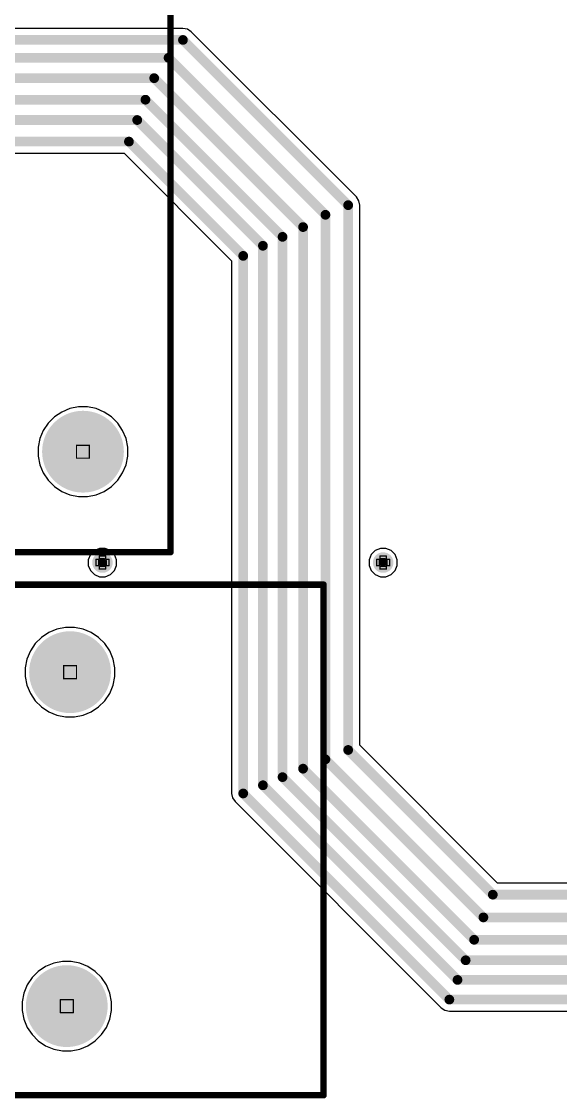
# Model space of a CAD drawing. Header units: inches. Extents: x -7 to 5163, y -3 to 5149.
# Drawn here: x 23.37 to 44.49, y 20.77 to 62.95 of the extents above; entities that cross this region are included whole.
import ezdxf

# ---------------------------------------------------------------- set-up
doc = ezdxf.new("R2010")
doc.units = ezdxf.units.IN
for name, color, linetype in [('Bottom Layer', 5, 'Continuous'), ('Bottom Solder', 6, 'Continuous'), ('Drill Drawing', 1, 'Continuous'), ('GND', 76, 'Continuous'), ('Multi-Layer', 9, 'Continuous'), ('Pad Holes', 156, 'Continuous'), ('PWR', 16, 'Continuous'), ('Top Layer', 1, 'Continuous'), ('Top Overlay', 2, 'Continuous'), ('Top Solder', 216, 'Continuous'), ('Via Holes', 16, 'Continuous')]:
    doc.layers.add(name, color=color, linetype=linetype)

msp = doc.modelspace()

# ---------------------------------------------------------------- hatches: boundary and pattern name
at = {"layer": 'Bottom Layer'}
h = msp.add_hatch(color=5, dxfattribs=at)
edge = h.paths.add_edge_path()
edge.add_arc((25.781, 46.101), 1.5, 0, 360)
h = msp.add_hatch(color=5, dxfattribs=at)
edge = h.paths.add_edge_path()
edge.add_arc((26.543, 41.758), 0.3, 0, 360)
h = msp.add_hatch(color=5, dxfattribs=at)
edge = h.paths.add_edge_path()
edge.add_arc((37.541, 41.758), 0.3, 0, 360)
h = msp.add_hatch(color=5, dxfattribs=at)
edge = h.paths.add_edge_path()
edge.add_arc((25.273, 37.465), 1.5, 0, 360)
h = msp.add_hatch(color=5, dxfattribs=at)
edge = h.paths.add_edge_path()
edge.add_arc((25.146, 24.384), 1.5, 0, 360)
at = {"layer": 'Bottom Solder'}
h = msp.add_hatch(color=6, dxfattribs=at)
edge = h.paths.add_edge_path()
edge.add_arc((25.781, 46.101), 1.602, 0, 360)
h = msp.add_hatch(color=6, dxfattribs=at)
edge = h.paths.add_edge_path()
edge.add_arc((26.543, 41.758), 0.402, 0, 360)
h = msp.add_hatch(color=6, dxfattribs=at)
edge = h.paths.add_edge_path()
edge.add_arc((37.541, 41.758), 0.402, 0, 360)
h = msp.add_hatch(color=6, dxfattribs=at)
edge = h.paths.add_edge_path()
edge.add_arc((25.273, 37.465), 1.602, 0, 360)
h = msp.add_hatch(color=6, dxfattribs=at)
edge = h.paths.add_edge_path()
edge.add_arc((25.146, 24.384), 1.602, 0, 360)
at = {"layer": 'GND'}
h = msp.add_hatch(color=76, dxfattribs=at)
edge = h.paths.add_edge_path()
edge.add_arc((25.781, 46.101), 1.5, 0, 360)
h = msp.add_hatch(color=76, dxfattribs=at)
edge = h.paths.add_edge_path()
edge.add_arc((26.543, 41.758), 0.3, 0, 360)
h = msp.add_hatch(color=76, dxfattribs=at)
edge = h.paths.add_edge_path()
edge.add_arc((37.541, 41.758), 0.3, 0, 360)
h = msp.add_hatch(color=76, dxfattribs=at)
edge = h.paths.add_edge_path()
edge.add_arc((25.273, 37.465), 1.5, 0, 360)
h = msp.add_hatch(color=76, dxfattribs=at)
edge = h.paths.add_edge_path()
edge.add_arc((25.146, 24.384), 1.5, 0, 360)
at = {"layer": 'Multi-Layer'}
h = msp.add_hatch(color=9, dxfattribs=at)
edge = h.paths.add_edge_path()
edge.add_arc((25.781, 46.101), 1.5, 0, 360)
h = msp.add_hatch(color=9, dxfattribs=at)
edge = h.paths.add_edge_path()
edge.add_arc((25.273, 37.465), 1.5, 0, 360)
h = msp.add_hatch(color=9, dxfattribs=at)
edge = h.paths.add_edge_path()
edge.add_arc((25.146, 24.384), 1.5, 0, 360)
at = {"layer": 'Pad Holes'}
h = msp.add_hatch(color=7, dxfattribs=at)
edge = h.paths.add_edge_path()
edge.add_arc((25.781, 46.101), 1.5, 0, 360)
h = msp.add_hatch(color=7, dxfattribs=at)
edge = h.paths.add_edge_path()
edge.add_arc((25.273, 37.465), 1.5, 0, 360)
h = msp.add_hatch(color=7, dxfattribs=at)
edge = h.paths.add_edge_path()
edge.add_arc((25.146, 24.384), 1.5, 0, 360)
at = {"layer": 'PWR'}
h = msp.add_hatch(color=16, dxfattribs=at)
edge = h.paths.add_edge_path()
edge.add_arc((25.781, 46.101), 1.5, 0, 360)
h = msp.add_hatch(color=16, dxfattribs=at)
edge = h.paths.add_edge_path()
edge.add_arc((26.543, 41.758), 0.3, 0, 360)
h = msp.add_hatch(color=16, dxfattribs=at)
edge = h.paths.add_edge_path()
edge.add_arc((37.541, 41.758), 0.3, 0, 360)
h = msp.add_hatch(color=16, dxfattribs=at)
edge = h.paths.add_edge_path()
edge.add_arc((25.273, 37.465), 1.5, 0, 360)
h = msp.add_hatch(color=16, dxfattribs=at)
edge = h.paths.add_edge_path()
edge.add_arc((25.146, 24.384), 1.5, 0, 360)
at = {"layer": 'Top Layer'}
h = msp.add_hatch(color=1, dxfattribs=at)
edge = h.paths.add_edge_path()
edge.add_arc((25.781, 46.101), 1.5, 0, 360)
h = msp.add_hatch(color=1, dxfattribs=at)
edge = h.paths.add_edge_path()
edge.add_arc((26.543, 41.758), 0.3, 0, 360)
h = msp.add_hatch(color=1, dxfattribs=at)
edge = h.paths.add_edge_path()
edge.add_arc((37.541, 41.758), 0.3, 0, 360)
h = msp.add_hatch(color=1, dxfattribs=at)
edge = h.paths.add_edge_path()
edge.add_arc((25.273, 37.465), 1.5, 0, 360)
h = msp.add_hatch(color=1, dxfattribs=at)
edge = h.paths.add_edge_path()
edge.add_arc((25.146, 24.384), 1.5, 0, 360)
at = {"layer": 'Top Solder'}
h = msp.add_hatch(color=216, dxfattribs=at)
edge = h.paths.add_edge_path()
edge.add_arc((25.781, 46.101), 1.602, 0, 360)
h = msp.add_hatch(color=216, dxfattribs=at)
edge = h.paths.add_edge_path()
edge.add_arc((26.543, 41.758), 0.402, 0, 360)
h = msp.add_hatch(color=216, dxfattribs=at)
edge = h.paths.add_edge_path()
edge.add_arc((37.541, 41.758), 0.402, 0, 360)
h = msp.add_hatch(color=216, dxfattribs=at)
edge = h.paths.add_edge_path()
edge.add_arc((25.273, 37.465), 1.602, 0, 360)
h = msp.add_hatch(color=216, dxfattribs=at)
edge = h.paths.add_edge_path()
edge.add_arc((25.146, 24.384), 1.602, 0, 360)
at = {"layer": 'Via Holes'}
h = msp.add_hatch(color=7, dxfattribs=at)
edge = h.paths.add_edge_path()
edge.add_arc((26.543, 41.758), 0.15, 0, 360)
h = msp.add_hatch(color=7, dxfattribs=at)
edge = h.paths.add_edge_path()
edge.add_arc((37.541, 41.758), 0.15, 0, 360)

# ---------------------------------------------------------------- linework, layer by layer
at = {"layer": 'Bottom Layer'}
for p, q in [((25.269, 47.788), (24.95, 47.655)), ((25.608, 47.855), (25.269, 47.788)), ((25.954, 47.855), (25.608, 47.855)), ((26.293, 47.788), (25.954, 47.855)), ((26.612, 47.655), (26.293, 47.788)), ((24.663, 47.463), (24.419, 47.219)), ((24.95, 47.655), (24.663, 47.463)), ((26.899, 47.463), (26.612, 47.655)), ((27.143, 47.219), (26.899, 47.463)), ((24.227, 46.932), (24.094, 46.613)), ((24.419, 47.219), (24.227, 46.932)), ((27.335, 46.932), (27.143, 47.219)), ((27.468, 46.613), (27.335, 46.932)), ((24.094, 46.613), (24.027, 46.274)), ((27.535, 46.274), (27.468, 46.613)), ((24.027, 46.274), (24.027, 45.928)), ((27.535, 45.928), (27.535, 46.274)), ((24.027, 45.928), (24.094, 45.589)), ((24.094, 45.589), (24.227, 45.27)), ((27.335, 45.27), (27.468, 45.589)), ((27.468, 45.589), (27.535, 45.928)), ((24.227, 45.27), (24.419, 44.983)), ((27.143, 44.983), (27.335, 45.27)), ((24.419, 44.983), (24.663, 44.739)), ((24.663, 44.739), (24.95, 44.547)), ((26.612, 44.547), (26.899, 44.739)), ((26.899, 44.739), (27.143, 44.983)), ((24.95, 44.547), (25.269, 44.414)), ((25.269, 44.414), (25.608, 44.347)), ((25.608, 44.347), (25.954, 44.347)), ((25.954, 44.347), (26.293, 44.414)), ((26.293, 44.414), (26.612, 44.547)), ((24.155, 38.827), (23.911, 38.583)), ((24.442, 39.019), (24.155, 38.827)), ((24.761, 39.152), (24.442, 39.019)), ((25.1, 39.219), (24.761, 39.152)), ((25.446, 39.219), (25.1, 39.219)), ((25.785, 39.152), (25.446, 39.219)), ((26.104, 39.019), (25.785, 39.152)), ((26.391, 38.827), (26.104, 39.019)), ((26.635, 38.583), (26.391, 38.827)), ((23.911, 38.583), (23.719, 38.296)), ((26.827, 38.296), (26.635, 38.583)), ((23.586, 37.977), (23.519, 37.638)), ((23.719, 38.296), (23.586, 37.977)), ((26.96, 37.977), (26.827, 38.296)), ((27.027, 37.638), (26.96, 37.977)), ((23.519, 37.638), (23.519, 37.292)), ((27.027, 37.292), (27.027, 37.638)), ((23.519, 37.292), (23.586, 36.953)), ((26.96, 36.953), (27.027, 37.292)), ((23.586, 36.953), (23.719, 36.634)), ((26.827, 36.634), (26.96, 36.953)), ((23.719, 36.634), (23.911, 36.347)), ((23.911, 36.347), (24.155, 36.103)), ((26.391, 36.103), (26.635, 36.347)), ((26.635, 36.347), (26.827, 36.634)), ((24.155, 36.103), (24.442, 35.911)), ((24.442, 35.911), (24.761, 35.778)), ((25.785, 35.778), (26.104, 35.911)), ((26.104, 35.911), (26.391, 36.103)), ((24.761, 35.778), (25.1, 35.711)), ((25.1, 35.711), (25.446, 35.711)), ((25.446, 35.711), (25.785, 35.778)), ((24.028, 25.746), (23.784, 25.502)), ((24.315, 25.938), (24.028, 25.746)), ((24.634, 26.071), (24.315, 25.938)), ((24.973, 26.138), (24.634, 26.071)), ((25.319, 26.138), (24.973, 26.138)), ((25.658, 26.071), (25.319, 26.138)), ((25.977, 25.938), (25.658, 26.071)), ((26.264, 25.746), (25.977, 25.938)), ((26.508, 25.502), (26.264, 25.746)), ((23.784, 25.502), (23.592, 25.215)), ((26.7, 25.215), (26.508, 25.502)), ((23.459, 24.896), (23.392, 24.557)), ((23.592, 25.215), (23.459, 24.896)), ((26.833, 24.896), (26.7, 25.215)), ((26.9, 24.557), (26.833, 24.896)), ((23.392, 24.557), (23.392, 24.211)), ((26.9, 24.211), (26.9, 24.557)), ((23.392, 24.211), (23.459, 23.872)), ((26.833, 23.872), (26.9, 24.211)), ((23.459, 23.872), (23.592, 23.553)), ((26.7, 23.553), (26.833, 23.872)), ((23.592, 23.553), (23.784, 23.266)), ((23.784, 23.266), (24.028, 23.022)), ((26.264, 23.022), (26.508, 23.266)), ((26.508, 23.266), (26.7, 23.553)), ((24.028, 23.022), (24.315, 22.83)), ((24.315, 22.83), (24.634, 22.697)), ((25.658, 22.697), (25.977, 22.83)), ((25.977, 22.83), (26.264, 23.022)), ((24.634, 22.697), (24.973, 22.63)), ((24.973, 22.63), (25.319, 22.63)), ((25.319, 22.63), (25.658, 22.697))]:
    msp.add_line(p, q, dxfattribs=at)
at = {"layer": 'Drill Drawing'}
for points in [[(25.527, 46.355, 0.0508, 0.0508, 0), (26.035, 46.355, 0.0508, 0.0508, 0)], [(25.527, 45.847, 0.0508, 0.0508, 0), (25.527, 46.355, 0.0508, 0.0508, 0)], [(26.035, 45.847, 0.0508, 0.0508, 0), (26.035, 46.355, 0.0508, 0.0508, 0)], [(25.527, 45.847, 0.0508, 0.0508, 0), (26.035, 45.847, 0.0508, 0.0508, 0)], [(26.289, 41.631, 0.0508, 0.0508, 0), (26.289, 41.885, 0.0508, 0.0508, 0)], [(26.289, 41.885, 0.0508, 0.0508, 0), (26.416, 41.885, 0.0508, 0.0508, 0)], [(26.391, 41.681, 0.0508, 0.0508, 0), (26.391, 41.834, 0.0508, 0.0508, 0)], [(26.391, 41.834, 0.0508, 0.0508, 0), (26.467, 41.834, 0.0508, 0.0508, 0)], [(26.416, 41.885, 0.0508, 0.0508, 0), (26.416, 42.012, 0.0508, 0.0508, 0)], [(26.416, 42.012, 0.0508, 0.0508, 0), (26.67, 42.012, 0.0508, 0.0508, 0)], [(26.467, 41.834, 0.0508, 0.0508, 0), (26.467, 41.91, 0.0508, 0.0508, 0)], [(26.467, 41.91, 0.0508, 0.0508, 0), (26.619, 41.91, 0.0508, 0.0508, 0)], [(26.619, 41.834, 0.0508, 0.0508, 0), (26.619, 41.91, 0.0508, 0.0508, 0)], [(26.619, 41.834, 0.0508, 0.0508, 0), (26.695, 41.834, 0.0508, 0.0508, 0)], [(26.67, 41.885, 0.0508, 0.0508, 0), (26.67, 42.012, 0.0508, 0.0508, 0)], [(26.67, 41.885, 0.0508, 0.0508, 0), (26.797, 41.885, 0.0508, 0.0508, 0)], [(26.695, 41.681, 0.0508, 0.0508, 0), (26.695, 41.834, 0.0508, 0.0508, 0)], [(26.797, 41.631, 0.0508, 0.0508, 0), (26.797, 41.885, 0.0508, 0.0508, 0)], [(37.287, 41.631, 0.0508, 0.0508, 0), (37.287, 41.885, 0.0508, 0.0508, 0)], [(37.287, 41.885, 0.0508, 0.0508, 0), (37.414, 41.885, 0.0508, 0.0508, 0)], [(37.389, 41.681, 0.0508, 0.0508, 0), (37.389, 41.834, 0.0508, 0.0508, 0)], [(37.389, 41.834, 0.0508, 0.0508, 0), (37.465, 41.834, 0.0508, 0.0508, 0)], [(37.414, 41.885, 0.0508, 0.0508, 0), (37.414, 42.012, 0.0508, 0.0508, 0)], [(37.414, 42.012, 0.0508, 0.0508, 0), (37.668, 42.012, 0.0508, 0.0508, 0)], [(37.465, 41.834, 0.0508, 0.0508, 0), (37.465, 41.91, 0.0508, 0.0508, 0)], [(37.465, 41.91, 0.0508, 0.0508, 0), (37.617, 41.91, 0.0508, 0.0508, 0)], [(37.617, 41.834, 0.0508, 0.0508, 0), (37.617, 41.91, 0.0508, 0.0508, 0)], [(37.617, 41.834, 0.0508, 0.0508, 0), (37.694, 41.834, 0.0508, 0.0508, 0)], [(37.668, 41.885, 0.0508, 0.0508, 0), (37.668, 42.012, 0.0508, 0.0508, 0)], [(37.668, 41.885, 0.0508, 0.0508, 0), (37.795, 41.885, 0.0508, 0.0508, 0)], [(37.694, 41.681, 0.0508, 0.0508, 0), (37.694, 41.834, 0.0508, 0.0508, 0)], [(37.795, 41.631, 0.0508, 0.0508, 0), (37.795, 41.885, 0.0508, 0.0508, 0)], [(26.289, 41.631, 0.0508, 0.0508, 0), (26.416, 41.631, 0.0508, 0.0508, 0)], [(26.391, 41.681, 0.0508, 0.0508, 0), (26.467, 41.681, 0.0508, 0.0508, 0)], [(26.416, 41.504, 0.0508, 0.0508, 0), (26.416, 41.631, 0.0508, 0.0508, 0)], [(26.416, 41.504, 0.0508, 0.0508, 0), (26.67, 41.504, 0.0508, 0.0508, 0)], [(26.467, 41.605, 0.0508, 0.0508, 0), (26.467, 41.681, 0.0508, 0.0508, 0)], [(26.467, 41.605, 0.0508, 0.0508, 0), (26.619, 41.605, 0.0508, 0.0508, 0)], [(26.619, 41.681, 0.0508, 0.0508, 0), (26.695, 41.681, 0.0508, 0.0508, 0)], [(26.619, 41.605, 0.0508, 0.0508, 0), (26.619, 41.681, 0.0508, 0.0508, 0)], [(26.67, 41.631, 0.0508, 0.0508, 0), (26.797, 41.631, 0.0508, 0.0508, 0)], [(26.67, 41.504, 0.0508, 0.0508, 0), (26.67, 41.631, 0.0508, 0.0508, 0)], [(37.287, 41.631, 0.0508, 0.0508, 0), (37.414, 41.631, 0.0508, 0.0508, 0)], [(37.389, 41.681, 0.0508, 0.0508, 0), (37.465, 41.681, 0.0508, 0.0508, 0)], [(37.414, 41.504, 0.0508, 0.0508, 0), (37.414, 41.631, 0.0508, 0.0508, 0)], [(37.414, 41.504, 0.0508, 0.0508, 0), (37.668, 41.504, 0.0508, 0.0508, 0)], [(37.465, 41.605, 0.0508, 0.0508, 0), (37.465, 41.681, 0.0508, 0.0508, 0)], [(37.465, 41.605, 0.0508, 0.0508, 0), (37.617, 41.605, 0.0508, 0.0508, 0)], [(37.617, 41.681, 0.0508, 0.0508, 0), (37.694, 41.681, 0.0508, 0.0508, 0)], [(37.617, 41.605, 0.0508, 0.0508, 0), (37.617, 41.681, 0.0508, 0.0508, 0)], [(37.668, 41.631, 0.0508, 0.0508, 0), (37.795, 41.631, 0.0508, 0.0508, 0)], [(37.668, 41.504, 0.0508, 0.0508, 0), (37.668, 41.631, 0.0508, 0.0508, 0)], [(25.019, 37.719, 0.0508, 0.0508, 0), (25.527, 37.719, 0.0508, 0.0508, 0)], [(25.019, 37.211, 0.0508, 0.0508, 0), (25.019, 37.719, 0.0508, 0.0508, 0)], [(25.527, 37.211, 0.0508, 0.0508, 0), (25.527, 37.719, 0.0508, 0.0508, 0)], [(25.019, 37.211, 0.0508, 0.0508, 0), (25.527, 37.211, 0.0508, 0.0508, 0)], [(24.892, 24.638, 0.0508, 0.0508, 0), (25.4, 24.638, 0.0508, 0.0508, 0)], [(24.892, 24.13, 0.0508, 0.0508, 0), (24.892, 24.638, 0.0508, 0.0508, 0)], [(25.4, 24.13, 0.0508, 0.0508, 0), (25.4, 24.638, 0.0508, 0.0508, 0)], [(24.892, 24.13, 0.0508, 0.0508, 0), (25.4, 24.13, 0.0508, 0.0508, 0)]]:
    msp.add_lwpolyline(points, format="xyseb", dxfattribs=at)
for points in [[(25.514, 46.355, 0.0254, 0.0254, 1), (25.54, 46.355, 0.0254, 0.0254, 1)], [(25.514, 46.355, 0.0254, 0.0254, 1), (25.54, 46.355, 0.0254, 0.0254, 1)], [(26.022, 46.355, 0.0254, 0.0254, 1), (26.048, 46.355, 0.0254, 0.0254, 1)], [(26.022, 46.355, 0.0254, 0.0254, 1), (26.048, 46.355, 0.0254, 0.0254, 1)], [(25.514, 45.847, 0.0254, 0.0254, 1), (25.54, 45.847, 0.0254, 0.0254, 1)], [(25.514, 45.847, 0.0254, 0.0254, 1), (25.54, 45.847, 0.0254, 0.0254, 1)], [(26.022, 45.847, 0.0254, 0.0254, 1), (26.048, 45.847, 0.0254, 0.0254, 1)], [(26.022, 45.847, 0.0254, 0.0254, 1), (26.048, 45.847, 0.0254, 0.0254, 1)], [(26.276, 41.885, 0.0254, 0.0254, 1), (26.302, 41.885, 0.0254, 0.0254, 1)], [(26.276, 41.885, 0.0254, 0.0254, 1), (26.302, 41.885, 0.0254, 0.0254, 1)], [(26.378, 41.834, 0.0254, 0.0254, 1), (26.403, 41.834, 0.0254, 0.0254, 1)], [(26.378, 41.834, 0.0254, 0.0254, 1), (26.403, 41.834, 0.0254, 0.0254, 1)], [(26.403, 42.012, 0.0254, 0.0254, 1), (26.429, 42.012, 0.0254, 0.0254, 1)], [(26.403, 42.012, 0.0254, 0.0254, 1), (26.429, 42.012, 0.0254, 0.0254, 1)], [(26.403, 41.885, 0.0254, 0.0254, 1), (26.429, 41.885, 0.0254, 0.0254, 1)], [(26.403, 41.885, 0.0254, 0.0254, 1), (26.429, 41.885, 0.0254, 0.0254, 1)], [(26.454, 41.91, 0.0254, 0.0254, 1), (26.48, 41.91, 0.0254, 0.0254, 1)], [(26.454, 41.91, 0.0254, 0.0254, 1), (26.48, 41.91, 0.0254, 0.0254, 1)], [(26.454, 41.834, 0.0254, 0.0254, 1), (26.48, 41.834, 0.0254, 0.0254, 1)], [(26.454, 41.834, 0.0254, 0.0254, 1), (26.48, 41.834, 0.0254, 0.0254, 1)], [(26.607, 41.91, 0.0254, 0.0254, 1), (26.632, 41.91, 0.0254, 0.0254, 1)], [(26.607, 41.91, 0.0254, 0.0254, 1), (26.632, 41.91, 0.0254, 0.0254, 1)], [(26.607, 41.834, 0.0254, 0.0254, 1), (26.632, 41.834, 0.0254, 0.0254, 1)], [(26.607, 41.834, 0.0254, 0.0254, 1), (26.632, 41.834, 0.0254, 0.0254, 1)], [(26.657, 42.012, 0.0254, 0.0254, 1), (26.683, 42.012, 0.0254, 0.0254, 1)], [(26.657, 42.012, 0.0254, 0.0254, 1), (26.683, 42.012, 0.0254, 0.0254, 1)], [(26.657, 41.885, 0.0254, 0.0254, 1), (26.683, 41.885, 0.0254, 0.0254, 1)], [(26.657, 41.885, 0.0254, 0.0254, 1), (26.683, 41.885, 0.0254, 0.0254, 1)], [(26.683, 41.834, 0.0254, 0.0254, 1), (26.708, 41.834, 0.0254, 0.0254, 1)], [(26.683, 41.834, 0.0254, 0.0254, 1), (26.708, 41.834, 0.0254, 0.0254, 1)], [(26.784, 41.885, 0.0254, 0.0254, 1), (26.81, 41.885, 0.0254, 0.0254, 1)], [(26.784, 41.885, 0.0254, 0.0254, 1), (26.81, 41.885, 0.0254, 0.0254, 1)], [(37.275, 41.885, 0.0254, 0.0254, 1), (37.3, 41.885, 0.0254, 0.0254, 1)], [(37.275, 41.885, 0.0254, 0.0254, 1), (37.3, 41.885, 0.0254, 0.0254, 1)], [(37.376, 41.834, 0.0254, 0.0254, 1), (37.401, 41.834, 0.0254, 0.0254, 1)], [(37.376, 41.834, 0.0254, 0.0254, 1), (37.401, 41.834, 0.0254, 0.0254, 1)], [(37.401, 42.012, 0.0254, 0.0254, 1), (37.427, 42.012, 0.0254, 0.0254, 1)], [(37.401, 42.012, 0.0254, 0.0254, 1), (37.427, 42.012, 0.0254, 0.0254, 1)], [(37.401, 41.885, 0.0254, 0.0254, 1), (37.427, 41.885, 0.0254, 0.0254, 1)], [(37.401, 41.885, 0.0254, 0.0254, 1), (37.427, 41.885, 0.0254, 0.0254, 1)], [(37.452, 41.91, 0.0254, 0.0254, 1), (37.478, 41.91, 0.0254, 0.0254, 1)], [(37.452, 41.91, 0.0254, 0.0254, 1), (37.478, 41.91, 0.0254, 0.0254, 1)], [(37.452, 41.834, 0.0254, 0.0254, 1), (37.478, 41.834, 0.0254, 0.0254, 1)], [(37.452, 41.834, 0.0254, 0.0254, 1), (37.478, 41.834, 0.0254, 0.0254, 1)], [(37.605, 41.91, 0.0254, 0.0254, 1), (37.63, 41.91, 0.0254, 0.0254, 1)], [(37.605, 41.91, 0.0254, 0.0254, 1), (37.63, 41.91, 0.0254, 0.0254, 1)], [(37.605, 41.834, 0.0254, 0.0254, 1), (37.63, 41.834, 0.0254, 0.0254, 1)], [(37.605, 41.834, 0.0254, 0.0254, 1), (37.63, 41.834, 0.0254, 0.0254, 1)], [(37.656, 42.012, 0.0254, 0.0254, 1), (37.681, 42.012, 0.0254, 0.0254, 1)], [(37.656, 42.012, 0.0254, 0.0254, 1), (37.681, 42.012, 0.0254, 0.0254, 1)], [(37.656, 41.885, 0.0254, 0.0254, 1), (37.681, 41.885, 0.0254, 0.0254, 1)], [(37.656, 41.885, 0.0254, 0.0254, 1), (37.681, 41.885, 0.0254, 0.0254, 1)], [(37.681, 41.834, 0.0254, 0.0254, 1), (37.706, 41.834, 0.0254, 0.0254, 1)], [(37.681, 41.834, 0.0254, 0.0254, 1), (37.706, 41.834, 0.0254, 0.0254, 1)], [(37.782, 41.885, 0.0254, 0.0254, 1), (37.808, 41.885, 0.0254, 0.0254, 1)], [(37.782, 41.885, 0.0254, 0.0254, 1), (37.808, 41.885, 0.0254, 0.0254, 1)], [(26.276, 41.631, 0.0254, 0.0254, 1), (26.302, 41.631, 0.0254, 0.0254, 1)], [(26.276, 41.631, 0.0254, 0.0254, 1), (26.302, 41.631, 0.0254, 0.0254, 1)], [(26.378, 41.681, 0.0254, 0.0254, 1), (26.403, 41.681, 0.0254, 0.0254, 1)], [(26.378, 41.681, 0.0254, 0.0254, 1), (26.403, 41.681, 0.0254, 0.0254, 1)], [(26.403, 41.631, 0.0254, 0.0254, 1), (26.429, 41.631, 0.0254, 0.0254, 1)], [(26.403, 41.631, 0.0254, 0.0254, 1), (26.429, 41.631, 0.0254, 0.0254, 1)], [(26.403, 41.504, 0.0254, 0.0254, 1), (26.429, 41.504, 0.0254, 0.0254, 1)], [(26.403, 41.504, 0.0254, 0.0254, 1), (26.429, 41.504, 0.0254, 0.0254, 1)], [(26.454, 41.681, 0.0254, 0.0254, 1), (26.48, 41.681, 0.0254, 0.0254, 1)], [(26.454, 41.681, 0.0254, 0.0254, 1), (26.48, 41.681, 0.0254, 0.0254, 1)], [(26.454, 41.605, 0.0254, 0.0254, 1), (26.48, 41.605, 0.0254, 0.0254, 1)], [(26.454, 41.605, 0.0254, 0.0254, 1), (26.48, 41.605, 0.0254, 0.0254, 1)], [(26.607, 41.681, 0.0254, 0.0254, 1), (26.632, 41.681, 0.0254, 0.0254, 1)], [(26.607, 41.681, 0.0254, 0.0254, 1), (26.632, 41.681, 0.0254, 0.0254, 1)], [(26.607, 41.605, 0.0254, 0.0254, 1), (26.632, 41.605, 0.0254, 0.0254, 1)], [(26.607, 41.605, 0.0254, 0.0254, 1), (26.632, 41.605, 0.0254, 0.0254, 1)], [(26.657, 41.631, 0.0254, 0.0254, 1), (26.683, 41.631, 0.0254, 0.0254, 1)], [(26.657, 41.631, 0.0254, 0.0254, 1), (26.683, 41.631, 0.0254, 0.0254, 1)], [(26.657, 41.504, 0.0254, 0.0254, 1), (26.683, 41.504, 0.0254, 0.0254, 1)], [(26.657, 41.504, 0.0254, 0.0254, 1), (26.683, 41.504, 0.0254, 0.0254, 1)], [(26.683, 41.681, 0.0254, 0.0254, 1), (26.708, 41.681, 0.0254, 0.0254, 1)], [(26.683, 41.681, 0.0254, 0.0254, 1), (26.708, 41.681, 0.0254, 0.0254, 1)], [(26.784, 41.631, 0.0254, 0.0254, 1), (26.81, 41.631, 0.0254, 0.0254, 1)], [(26.784, 41.631, 0.0254, 0.0254, 1), (26.81, 41.631, 0.0254, 0.0254, 1)], [(37.275, 41.631, 0.0254, 0.0254, 1), (37.3, 41.631, 0.0254, 0.0254, 1)], [(37.275, 41.631, 0.0254, 0.0254, 1), (37.3, 41.631, 0.0254, 0.0254, 1)], [(37.376, 41.681, 0.0254, 0.0254, 1), (37.401, 41.681, 0.0254, 0.0254, 1)], [(37.376, 41.681, 0.0254, 0.0254, 1), (37.401, 41.681, 0.0254, 0.0254, 1)], [(37.401, 41.631, 0.0254, 0.0254, 1), (37.427, 41.631, 0.0254, 0.0254, 1)], [(37.401, 41.631, 0.0254, 0.0254, 1), (37.427, 41.631, 0.0254, 0.0254, 1)], [(37.401, 41.504, 0.0254, 0.0254, 1), (37.427, 41.504, 0.0254, 0.0254, 1)], [(37.401, 41.504, 0.0254, 0.0254, 1), (37.427, 41.504, 0.0254, 0.0254, 1)], [(37.452, 41.681, 0.0254, 0.0254, 1), (37.478, 41.681, 0.0254, 0.0254, 1)], [(37.452, 41.681, 0.0254, 0.0254, 1), (37.478, 41.681, 0.0254, 0.0254, 1)], [(37.452, 41.605, 0.0254, 0.0254, 1), (37.478, 41.605, 0.0254, 0.0254, 1)], [(37.452, 41.605, 0.0254, 0.0254, 1), (37.478, 41.605, 0.0254, 0.0254, 1)], [(37.605, 41.681, 0.0254, 0.0254, 1), (37.63, 41.681, 0.0254, 0.0254, 1)], [(37.605, 41.681, 0.0254, 0.0254, 1), (37.63, 41.681, 0.0254, 0.0254, 1)], [(37.605, 41.605, 0.0254, 0.0254, 1), (37.63, 41.605, 0.0254, 0.0254, 1)], [(37.605, 41.605, 0.0254, 0.0254, 1), (37.63, 41.605, 0.0254, 0.0254, 1)], [(37.656, 41.631, 0.0254, 0.0254, 1), (37.681, 41.631, 0.0254, 0.0254, 1)], [(37.656, 41.631, 0.0254, 0.0254, 1), (37.681, 41.631, 0.0254, 0.0254, 1)], [(37.656, 41.504, 0.0254, 0.0254, 1), (37.681, 41.504, 0.0254, 0.0254, 1)], [(37.656, 41.504, 0.0254, 0.0254, 1), (37.681, 41.504, 0.0254, 0.0254, 1)], [(37.681, 41.681, 0.0254, 0.0254, 1), (37.706, 41.681, 0.0254, 0.0254, 1)], [(37.681, 41.681, 0.0254, 0.0254, 1), (37.706, 41.681, 0.0254, 0.0254, 1)], [(37.782, 41.631, 0.0254, 0.0254, 1), (37.808, 41.631, 0.0254, 0.0254, 1)], [(37.782, 41.631, 0.0254, 0.0254, 1), (37.808, 41.631, 0.0254, 0.0254, 1)], [(25.006, 37.719, 0.0254, 0.0254, 1), (25.032, 37.719, 0.0254, 0.0254, 1)], [(25.006, 37.719, 0.0254, 0.0254, 1), (25.032, 37.719, 0.0254, 0.0254, 1)], [(25.514, 37.719, 0.0254, 0.0254, 1), (25.54, 37.719, 0.0254, 0.0254, 1)], [(25.514, 37.719, 0.0254, 0.0254, 1), (25.54, 37.719, 0.0254, 0.0254, 1)], [(25.006, 37.211, 0.0254, 0.0254, 1), (25.032, 37.211, 0.0254, 0.0254, 1)], [(25.006, 37.211, 0.0254, 0.0254, 1), (25.032, 37.211, 0.0254, 0.0254, 1)], [(25.514, 37.211, 0.0254, 0.0254, 1), (25.54, 37.211, 0.0254, 0.0254, 1)], [(25.514, 37.211, 0.0254, 0.0254, 1), (25.54, 37.211, 0.0254, 0.0254, 1)], [(24.879, 24.638, 0.0254, 0.0254, 1), (24.905, 24.638, 0.0254, 0.0254, 1)], [(24.879, 24.638, 0.0254, 0.0254, 1), (24.905, 24.638, 0.0254, 0.0254, 1)], [(25.387, 24.638, 0.0254, 0.0254, 1), (25.413, 24.638, 0.0254, 0.0254, 1)], [(25.387, 24.638, 0.0254, 0.0254, 1), (25.413, 24.638, 0.0254, 0.0254, 1)], [(24.879, 24.13, 0.0254, 0.0254, 1), (24.905, 24.13, 0.0254, 0.0254, 1)], [(24.879, 24.13, 0.0254, 0.0254, 1), (24.905, 24.13, 0.0254, 0.0254, 1)], [(25.387, 24.13, 0.0254, 0.0254, 1), (25.413, 24.13, 0.0254, 0.0254, 1)], [(25.387, 24.13, 0.0254, 0.0254, 1), (25.413, 24.13, 0.0254, 0.0254, 1)]]:
    msp.add_lwpolyline(points, format="xyseb", close=True, dxfattribs=at)
at = {"layer": 'GND'}
for p, q in [((25.269, 47.788), (24.95, 47.655)), ((25.608, 47.855), (25.269, 47.788)), ((25.954, 47.855), (25.608, 47.855)), ((26.293, 47.788), (25.954, 47.855)), ((26.612, 47.655), (26.293, 47.788)), ((24.663, 47.463), (24.419, 47.219)), ((24.95, 47.655), (24.663, 47.463)), ((26.899, 47.463), (26.612, 47.655)), ((27.143, 47.219), (26.899, 47.463)), ((24.227, 46.932), (24.094, 46.613)), ((24.419, 47.219), (24.227, 46.932)), ((27.335, 46.932), (27.143, 47.219)), ((27.468, 46.613), (27.335, 46.932)), ((24.094, 46.613), (24.027, 46.274)), ((27.535, 46.274), (27.468, 46.613)), ((24.027, 46.274), (24.027, 45.928)), ((27.535, 45.928), (27.535, 46.274)), ((24.027, 45.928), (24.094, 45.589)), ((24.094, 45.589), (24.227, 45.27)), ((27.335, 45.27), (27.468, 45.589)), ((27.468, 45.589), (27.535, 45.928)), ((24.227, 45.27), (24.419, 44.983)), ((27.143, 44.983), (27.335, 45.27)), ((24.419, 44.983), (24.663, 44.739)), ((24.663, 44.739), (24.95, 44.547)), ((26.612, 44.547), (26.899, 44.739)), ((26.899, 44.739), (27.143, 44.983)), ((24.95, 44.547), (25.269, 44.414)), ((25.269, 44.414), (25.608, 44.347)), ((25.608, 44.347), (25.954, 44.347)), ((25.954, 44.347), (26.293, 44.414)), ((26.293, 44.414), (26.612, 44.547)), ((24.155, 38.827), (23.911, 38.583)), ((24.442, 39.019), (24.155, 38.827)), ((24.761, 39.152), (24.442, 39.019)), ((25.1, 39.219), (24.761, 39.152)), ((25.446, 39.219), (25.1, 39.219)), ((25.785, 39.152), (25.446, 39.219)), ((26.104, 39.019), (25.785, 39.152)), ((26.391, 38.827), (26.104, 39.019)), ((26.635, 38.583), (26.391, 38.827)), ((23.911, 38.583), (23.719, 38.296)), ((26.827, 38.296), (26.635, 38.583)), ((23.586, 37.977), (23.519, 37.638)), ((23.719, 38.296), (23.586, 37.977)), ((26.96, 37.977), (26.827, 38.296)), ((27.027, 37.638), (26.96, 37.977)), ((23.519, 37.638), (23.519, 37.292)), ((27.027, 37.292), (27.027, 37.638)), ((23.519, 37.292), (23.586, 36.953)), ((26.96, 36.953), (27.027, 37.292)), ((23.586, 36.953), (23.719, 36.634)), ((26.827, 36.634), (26.96, 36.953)), ((23.719, 36.634), (23.911, 36.347)), ((23.911, 36.347), (24.155, 36.103)), ((26.391, 36.103), (26.635, 36.347)), ((26.635, 36.347), (26.827, 36.634)), ((24.155, 36.103), (24.442, 35.911)), ((24.442, 35.911), (24.761, 35.778)), ((25.785, 35.778), (26.104, 35.911)), ((26.104, 35.911), (26.391, 36.103)), ((24.761, 35.778), (25.1, 35.711)), ((25.1, 35.711), (25.446, 35.711)), ((25.446, 35.711), (25.785, 35.778)), ((24.028, 25.746), (23.784, 25.502)), ((24.315, 25.938), (24.028, 25.746)), ((24.634, 26.071), (24.315, 25.938)), ((24.973, 26.138), (24.634, 26.071)), ((25.319, 26.138), (24.973, 26.138)), ((25.658, 26.071), (25.319, 26.138)), ((25.977, 25.938), (25.658, 26.071)), ((26.264, 25.746), (25.977, 25.938)), ((26.508, 25.502), (26.264, 25.746)), ((23.784, 25.502), (23.592, 25.215)), ((26.7, 25.215), (26.508, 25.502)), ((23.459, 24.896), (23.392, 24.557)), ((23.592, 25.215), (23.459, 24.896)), ((26.833, 24.896), (26.7, 25.215)), ((26.9, 24.557), (26.833, 24.896)), ((23.392, 24.557), (23.392, 24.211)), ((26.9, 24.211), (26.9, 24.557)), ((23.392, 24.211), (23.459, 23.872)), ((26.833, 23.872), (26.9, 24.211)), ((23.459, 23.872), (23.592, 23.553)), ((26.7, 23.553), (26.833, 23.872)), ((23.592, 23.553), (23.784, 23.266)), ((23.784, 23.266), (24.028, 23.022)), ((26.264, 23.022), (26.508, 23.266)), ((26.508, 23.266), (26.7, 23.553)), ((24.028, 23.022), (24.315, 22.83)), ((24.315, 22.83), (24.634, 22.697)), ((25.658, 22.697), (25.977, 22.83)), ((25.977, 22.83), (26.264, 23.022)), ((24.634, 22.697), (24.973, 22.63)), ((24.973, 22.63), (25.319, 22.63)), ((25.319, 22.63), (25.658, 22.697))]:
    msp.add_line(p, q, dxfattribs=at)
at = {"layer": 'PWR'}
for p, q in [((25.269, 47.788), (24.95, 47.655)), ((25.608, 47.855), (25.269, 47.788)), ((25.954, 47.855), (25.608, 47.855)), ((26.293, 47.788), (25.954, 47.855)), ((26.612, 47.655), (26.293, 47.788)), ((24.663, 47.463), (24.419, 47.219)), ((24.95, 47.655), (24.663, 47.463)), ((26.899, 47.463), (26.612, 47.655)), ((27.143, 47.219), (26.899, 47.463)), ((24.227, 46.932), (24.094, 46.613)), ((24.419, 47.219), (24.227, 46.932)), ((27.335, 46.932), (27.143, 47.219)), ((27.468, 46.613), (27.335, 46.932)), ((24.094, 46.613), (24.027, 46.274)), ((27.535, 46.274), (27.468, 46.613)), ((24.027, 46.274), (24.027, 45.928)), ((27.535, 45.928), (27.535, 46.274)), ((24.027, 45.928), (24.094, 45.589)), ((24.094, 45.589), (24.227, 45.27)), ((27.335, 45.27), (27.468, 45.589)), ((27.468, 45.589), (27.535, 45.928)), ((24.227, 45.27), (24.419, 44.983)), ((27.143, 44.983), (27.335, 45.27)), ((24.419, 44.983), (24.663, 44.739)), ((24.663, 44.739), (24.95, 44.547)), ((26.612, 44.547), (26.899, 44.739)), ((26.899, 44.739), (27.143, 44.983)), ((24.95, 44.547), (25.269, 44.414)), ((25.269, 44.414), (25.608, 44.347)), ((25.608, 44.347), (25.954, 44.347)), ((25.954, 44.347), (26.293, 44.414)), ((26.293, 44.414), (26.612, 44.547)), ((26.229, 42.227), (26.073, 42.071)), ((26.433, 42.312), (26.229, 42.227)), ((26.653, 42.312), (26.433, 42.312)), ((26.857, 42.227), (26.653, 42.312)), ((27.013, 42.071), (26.857, 42.227)), ((37.227, 42.227), (37.072, 42.071)), ((37.431, 42.312), (37.227, 42.227)), ((37.651, 42.312), (37.431, 42.312)), ((37.855, 42.227), (37.651, 42.312)), ((38.011, 42.071), (37.855, 42.227)), ((26.073, 42.071), (25.989, 41.868)), ((25.989, 41.868), (25.989, 41.647)), ((27.097, 41.868), (27.013, 42.071)), ((27.097, 41.647), (27.097, 41.868)), ((37.072, 42.071), (36.987, 41.868)), ((36.987, 41.868), (36.987, 41.647)), ((38.095, 41.868), (38.011, 42.071)), ((38.095, 41.647), (38.095, 41.868)), ((25.989, 41.647), (26.073, 41.444)), ((26.073, 41.444), (26.229, 41.288)), ((26.857, 41.288), (27.013, 41.444)), ((27.013, 41.444), (27.097, 41.647)), ((36.987, 41.647), (37.072, 41.444)), ((37.072, 41.444), (37.227, 41.288)), ((37.855, 41.288), (38.011, 41.444)), ((38.011, 41.444), (38.095, 41.647)), ((26.229, 41.288), (26.433, 41.204)), ((26.433, 41.204), (26.653, 41.204)), ((26.653, 41.204), (26.857, 41.288)), ((37.227, 41.288), (37.431, 41.204)), ((37.431, 41.204), (37.651, 41.204)), ((37.651, 41.204), (37.855, 41.288)), ((24.155, 38.827), (23.911, 38.583)), ((24.442, 39.019), (24.155, 38.827)), ((24.761, 39.152), (24.442, 39.019)), ((25.1, 39.219), (24.761, 39.152)), ((25.446, 39.219), (25.1, 39.219)), ((25.785, 39.152), (25.446, 39.219)), ((26.104, 39.019), (25.785, 39.152)), ((26.391, 38.827), (26.104, 39.019)), ((26.635, 38.583), (26.391, 38.827)), ((23.911, 38.583), (23.719, 38.296)), ((26.827, 38.296), (26.635, 38.583)), ((23.586, 37.977), (23.519, 37.638)), ((23.719, 38.296), (23.586, 37.977)), ((26.96, 37.977), (26.827, 38.296)), ((27.027, 37.638), (26.96, 37.977)), ((23.519, 37.638), (23.519, 37.292)), ((27.027, 37.292), (27.027, 37.638)), ((23.519, 37.292), (23.586, 36.953)), ((26.96, 36.953), (27.027, 37.292)), ((23.586, 36.953), (23.719, 36.634)), ((26.827, 36.634), (26.96, 36.953)), ((23.719, 36.634), (23.911, 36.347)), ((23.911, 36.347), (24.155, 36.103)), ((26.391, 36.103), (26.635, 36.347)), ((26.635, 36.347), (26.827, 36.634)), ((24.155, 36.103), (24.442, 35.911)), ((24.442, 35.911), (24.761, 35.778)), ((25.785, 35.778), (26.104, 35.911)), ((26.104, 35.911), (26.391, 36.103)), ((24.761, 35.778), (25.1, 35.711)), ((25.1, 35.711), (25.446, 35.711)), ((25.446, 35.711), (25.785, 35.778)), ((24.028, 25.746), (23.784, 25.502)), ((24.315, 25.938), (24.028, 25.746)), ((24.634, 26.071), (24.315, 25.938)), ((24.973, 26.138), (24.634, 26.071)), ((25.319, 26.138), (24.973, 26.138)), ((25.658, 26.071), (25.319, 26.138)), ((25.977, 25.938), (25.658, 26.071)), ((26.264, 25.746), (25.977, 25.938)), ((26.508, 25.502), (26.264, 25.746)), ((23.784, 25.502), (23.592, 25.215)), ((26.7, 25.215), (26.508, 25.502)), ((23.459, 24.896), (23.392, 24.557)), ((23.592, 25.215), (23.459, 24.896)), ((26.833, 24.896), (26.7, 25.215)), ((26.9, 24.557), (26.833, 24.896)), ((23.392, 24.557), (23.392, 24.211)), ((26.9, 24.211), (26.9, 24.557)), ((23.392, 24.211), (23.459, 23.872)), ((26.833, 23.872), (26.9, 24.211)), ((23.459, 23.872), (23.592, 23.553)), ((26.7, 23.553), (26.833, 23.872)), ((23.592, 23.553), (23.784, 23.266)), ((23.784, 23.266), (24.028, 23.022)), ((26.264, 23.022), (26.508, 23.266)), ((26.508, 23.266), (26.7, 23.553)), ((24.028, 23.022), (24.315, 22.83)), ((24.315, 22.83), (24.634, 22.697)), ((25.658, 22.697), (25.977, 22.83)), ((25.977, 22.83), (26.264, 23.022)), ((24.634, 22.697), (24.973, 22.63)), ((24.973, 22.63), (25.319, 22.63)), ((25.319, 22.63), (25.658, 22.697))]:
    msp.add_line(p, q, dxfattribs=at)
at = {"layer": 'Top Layer'}
for p, q in [((29.698, 62.681), (11.472, 62.681)), ((29.871, 62.647), (29.698, 62.681)), ((30.018, 62.549), (29.871, 62.647)), ((36.49, 56.077), (30.018, 62.549)), ((9.089, 57.794), (27.393, 57.794)), ((27.393, 57.794), (31.605, 53.582)), ((36.588, 55.93), (36.49, 56.077)), ((36.623, 55.757), (36.588, 55.93)), ((36.623, 34.605), (36.623, 55.757)), ((36.623, 55.757), (36.623, 55.757)), ((31.605, 53.582), (31.605, 32.714)), ((25.269, 47.788), (24.95, 47.655)), ((25.608, 47.855), (25.269, 47.788)), ((25.954, 47.855), (25.608, 47.855)), ((26.293, 47.788), (25.954, 47.855)), ((26.612, 47.655), (26.293, 47.788)), ((24.663, 47.463), (24.419, 47.219)), ((24.95, 47.655), (24.663, 47.463)), ((26.899, 47.463), (26.612, 47.655)), ((27.143, 47.219), (26.899, 47.463)), ((24.227, 46.932), (24.094, 46.613)), ((24.419, 47.219), (24.227, 46.932)), ((27.335, 46.932), (27.143, 47.219)), ((27.468, 46.613), (27.335, 46.932)), ((24.094, 46.613), (24.027, 46.274)), ((27.535, 46.274), (27.468, 46.613)), ((24.027, 46.274), (24.027, 45.928)), ((27.535, 45.928), (27.535, 46.274)), ((24.027, 45.928), (24.094, 45.589)), ((24.094, 45.589), (24.227, 45.27)), ((27.335, 45.27), (27.468, 45.589)), ((27.468, 45.589), (27.535, 45.928)), ((24.227, 45.27), (24.419, 44.983)), ((27.143, 44.983), (27.335, 45.27)), ((24.419, 44.983), (24.663, 44.739)), ((24.663, 44.739), (24.95, 44.547)), ((26.612, 44.547), (26.899, 44.739)), ((26.899, 44.739), (27.143, 44.983)), ((24.95, 44.547), (25.269, 44.414)), ((25.269, 44.414), (25.608, 44.347)), ((25.608, 44.347), (25.954, 44.347)), ((25.954, 44.347), (26.293, 44.414)), ((26.293, 44.414), (26.612, 44.547)), ((24.155, 38.827), (23.911, 38.583)), ((24.442, 39.019), (24.155, 38.827)), ((24.761, 39.152), (24.442, 39.019)), ((25.1, 39.219), (24.761, 39.152)), ((25.446, 39.219), (25.1, 39.219)), ((25.785, 39.152), (25.446, 39.219)), ((26.104, 39.019), (25.785, 39.152)), ((26.391, 38.827), (26.104, 39.019)), ((26.635, 38.583), (26.391, 38.827)), ((23.911, 38.583), (23.719, 38.296)), ((26.827, 38.296), (26.635, 38.583)), ((23.586, 37.977), (23.519, 37.638)), ((23.719, 38.296), (23.586, 37.977)), ((26.96, 37.977), (26.827, 38.296)), ((27.027, 37.638), (26.96, 37.977)), ((23.519, 37.638), (23.519, 37.292)), ((27.027, 37.292), (27.027, 37.638)), ((23.519, 37.292), (23.586, 36.953)), ((26.96, 36.953), (27.027, 37.292)), ((23.586, 36.953), (23.719, 36.634)), ((26.827, 36.634), (26.96, 36.953)), ((23.719, 36.634), (23.911, 36.347)), ((23.911, 36.347), (24.155, 36.103)), ((26.391, 36.103), (26.635, 36.347)), ((26.635, 36.347), (26.827, 36.634)), ((24.155, 36.103), (24.442, 35.911)), ((24.442, 35.911), (24.761, 35.778)), ((25.785, 35.778), (26.104, 35.911)), ((26.104, 35.911), (26.391, 36.103)), ((24.761, 35.778), (25.1, 35.711)), ((25.1, 35.711), (25.446, 35.711)), ((25.446, 35.711), (25.785, 35.778)), ((42.025, 29.203), (36.623, 34.605)), ((31.605, 32.714), (31.639, 32.541)), ((31.639, 32.541), (31.738, 32.394)), ((31.738, 32.394), (39.814, 24.318)), ((145.416, 29.203), (42.025, 29.203)), ((24.028, 25.746), (23.784, 25.502)), ((24.315, 25.938), (24.028, 25.746)), ((24.634, 26.071), (24.315, 25.938)), ((24.973, 26.138), (24.634, 26.071)), ((25.319, 26.138), (24.973, 26.138)), ((25.658, 26.071), (25.319, 26.138)), ((25.977, 25.938), (25.658, 26.071)), ((26.264, 25.746), (25.977, 25.938)), ((26.508, 25.502), (26.264, 25.746)), ((23.784, 25.502), (23.592, 25.215)), ((26.7, 25.215), (26.508, 25.502)), ((23.459, 24.896), (23.392, 24.557)), ((23.592, 25.215), (23.459, 24.896)), ((26.833, 24.896), (26.7, 25.215)), ((26.9, 24.557), (26.833, 24.896)), ((23.392, 24.557), (23.392, 24.211)), ((26.9, 24.211), (26.9, 24.557)), ((23.392, 24.211), (23.459, 23.872)), ((26.833, 23.872), (26.9, 24.211)), ((39.814, 24.318), (39.814, 24.318)), ((39.814, 24.318), (39.961, 24.219)), ((39.961, 24.219), (40.134, 24.185)), ((40.134, 24.185), (143.525, 24.185)), ((23.459, 23.872), (23.592, 23.553)), ((26.7, 23.553), (26.833, 23.872)), ((23.592, 23.553), (23.784, 23.266)), ((23.784, 23.266), (24.028, 23.022)), ((26.264, 23.022), (26.508, 23.266)), ((26.508, 23.266), (26.7, 23.553)), ((24.028, 23.022), (24.315, 22.83)), ((24.315, 22.83), (24.634, 22.697)), ((25.658, 22.697), (25.977, 22.83)), ((25.977, 22.83), (26.264, 23.022)), ((24.634, 22.697), (24.973, 22.63)), ((24.973, 22.63), (25.319, 22.63)), ((25.319, 22.63), (25.658, 22.697))]:
    msp.add_line(p, q, dxfattribs=at)
for points in [[(11.284, 62.228, 0.381, 0.381, 0), (29.698, 62.228, 0.381, 0.381, 0)], [(29.698, 62.228, 0.381, 0.381, 0), (36.17, 55.757, 0.381, 0.381, 0)], [(10.663, 61.529, 0.381, 0.381, 0), (29.133, 61.529, 0.381, 0.381, 0)], [(29.133, 61.529, 0.381, 0.381, 0), (35.28, 55.381, 0.381, 0.381, 0)], [(10.288, 60.732, 0.381, 0.381, 0), (28.571, 60.732, 0.381, 0.381, 0)], [(28.571, 60.732, 0.381, 0.381, 0), (34.403, 54.899, 0.381, 0.381, 0)], [(9.982, 59.888, 0.381, 0.381, 0), (28.228, 59.888, 0.381, 0.381, 0)], [(28.228, 59.888, 0.381, 0.381, 0), (33.6, 54.516, 0.381, 0.381, 0)], [(9.458, 59.092, 0.381, 0.381, 0), (27.905, 59.092, 0.381, 0.381, 0)], [(27.905, 59.092, 0.381, 0.381, 0), (32.83, 54.166, 0.381, 0.381, 0)], [(9.089, 58.247, 0.381, 0.381, 0), (27.581, 58.247, 0.381, 0.381, 0)], [(27.581, 58.247, 0.381, 0.381, 0), (32.058, 53.77, 0.381, 0.381, 0)], [(36.17, 34.417, 0.381, 0.381, 0), (36.17, 55.757, 0.381, 0.381, 0)], [(35.28, 34.049, 0.381, 0.381, 0), (35.28, 55.381, 0.381, 0.381, 0)], [(34.403, 33.685, 0.381, 0.381, 0), (34.403, 54.899, 0.381, 0.381, 0)], [(33.6, 33.353, 0.381, 0.381, 0), (33.6, 54.516, 0.381, 0.381, 0)], [(32.83, 33.034, 0.381, 0.381, 0), (32.83, 54.166, 0.381, 0.381, 0)], [(32.058, 32.714, 0.381, 0.381, 0), (32.058, 53.77, 0.381, 0.381, 0)], [(36.17, 34.417, 0.381, 0.381, 0), (41.837, 28.749, 0.381, 0.381, 0)], [(35.28, 34.049, 0.381, 0.381, 0), (41.469, 27.86, 0.381, 0.381, 0)], [(34.403, 33.685, 0.381, 0.381, 0), (41.106, 26.983, 0.381, 0.381, 0)], [(33.6, 33.353, 0.381, 0.381, 0), (40.773, 26.18, 0.381, 0.381, 0)], [(32.058, 32.714, 0.381, 0.381, 0), (40.134, 24.638, 0.381, 0.381, 0)], [(32.83, 33.034, 0.381, 0.381, 0), (40.454, 25.41, 0.381, 0.381, 0)], [(41.837, 28.749, 0.381, 0.381, 0), (145.416, 28.749, 0.381, 0.381, 0)], [(41.469, 27.86, 0.381, 0.381, 0), (145.048, 27.86, 0.381, 0.381, 0)], [(41.106, 26.983, 0.381, 0.381, 0), (144.685, 26.983, 0.381, 0.381, 0)], [(40.773, 26.18, 0.381, 0.381, 0), (144.352, 26.18, 0.381, 0.381, 0)], [(40.454, 25.41, 0.381, 0.381, 0), (144.033, 25.41, 0.381, 0.381, 0)], [(40.134, 24.638, 0.381, 0.381, 0), (143.713, 24.638, 0.381, 0.381, 0)]]:
    msp.add_lwpolyline(points, format="xyseb", dxfattribs=at)
for points in [[(29.603, 62.228, 0.191, 0.191, 1), (29.793, 62.228, 0.191, 0.191, 1)], [(29.603, 62.228, 0.191, 0.191, 1), (29.793, 62.228, 0.191, 0.191, 1)], [(29.038, 61.529, 0.191, 0.191, 1), (29.228, 61.529, 0.191, 0.191, 1)], [(29.038, 61.529, 0.191, 0.191, 1), (29.228, 61.529, 0.191, 0.191, 1)], [(28.475, 60.732, 0.191, 0.191, 1), (28.666, 60.732, 0.191, 0.191, 1)], [(28.475, 60.732, 0.191, 0.191, 1), (28.666, 60.732, 0.191, 0.191, 1)], [(28.133, 59.888, 0.191, 0.191, 1), (28.323, 59.888, 0.191, 0.191, 1)], [(28.133, 59.888, 0.191, 0.191, 1), (28.323, 59.888, 0.191, 0.191, 1)], [(27.81, 59.092, 0.191, 0.191, 1), (28.001, 59.092, 0.191, 0.191, 1)], [(27.81, 59.092, 0.191, 0.191, 1), (28.001, 59.092, 0.191, 0.191, 1)], [(27.485, 58.247, 0.191, 0.191, 1), (27.676, 58.247, 0.191, 0.191, 1)], [(27.485, 58.247, 0.191, 0.191, 1), (27.676, 58.247, 0.191, 0.191, 1)], [(36.074, 55.757, 0.191, 0.191, 1), (36.265, 55.757, 0.191, 0.191, 1)], [(36.074, 55.757, 0.191, 0.191, 1), (36.265, 55.757, 0.191, 0.191, 1)], [(35.185, 55.381, 0.191, 0.191, 1), (35.375, 55.381, 0.191, 0.191, 1)], [(35.185, 55.381, 0.191, 0.191, 1), (35.375, 55.381, 0.191, 0.191, 1)], [(34.308, 54.899, 0.191, 0.191, 1), (34.499, 54.899, 0.191, 0.191, 1)], [(34.308, 54.899, 0.191, 0.191, 1), (34.499, 54.899, 0.191, 0.191, 1)], [(33.505, 54.516, 0.191, 0.191, 1), (33.695, 54.516, 0.191, 0.191, 1)], [(33.505, 54.516, 0.191, 0.191, 1), (33.695, 54.516, 0.191, 0.191, 1)], [(32.735, 54.166, 0.191, 0.191, 1), (32.926, 54.166, 0.191, 0.191, 1)], [(32.735, 54.166, 0.191, 0.191, 1), (32.926, 54.166, 0.191, 0.191, 1)], [(31.963, 53.77, 0.191, 0.191, 1), (32.153, 53.77, 0.191, 0.191, 1)], [(31.963, 53.77, 0.191, 0.191, 1), (32.153, 53.77, 0.191, 0.191, 1)], [(36.074, 34.417, 0.191, 0.191, 1), (36.265, 34.417, 0.191, 0.191, 1)], [(36.074, 34.417, 0.191, 0.191, 1), (36.265, 34.417, 0.191, 0.191, 1)], [(35.185, 34.049, 0.191, 0.191, 1), (35.375, 34.049, 0.191, 0.191, 1)], [(35.185, 34.049, 0.191, 0.191, 1), (35.375, 34.049, 0.191, 0.191, 1)], [(34.308, 33.685, 0.191, 0.191, 1), (34.499, 33.685, 0.191, 0.191, 1)], [(34.308, 33.685, 0.191, 0.191, 1), (34.499, 33.685, 0.191, 0.191, 1)], [(33.505, 33.353, 0.191, 0.191, 1), (33.695, 33.353, 0.191, 0.191, 1)], [(33.505, 33.353, 0.191, 0.191, 1), (33.695, 33.353, 0.191, 0.191, 1)], [(31.963, 32.714, 0.191, 0.191, 1), (32.153, 32.714, 0.191, 0.191, 1)], [(31.963, 32.714, 0.191, 0.191, 1), (32.153, 32.714, 0.191, 0.191, 1)], [(32.735, 33.034, 0.191, 0.191, 1), (32.926, 33.034, 0.191, 0.191, 1)], [(32.735, 33.034, 0.191, 0.191, 1), (32.926, 33.034, 0.191, 0.191, 1)], [(41.742, 28.749, 0.191, 0.191, 1), (41.932, 28.749, 0.191, 0.191, 1)], [(41.742, 28.749, 0.191, 0.191, 1), (41.932, 28.749, 0.191, 0.191, 1)], [(41.373, 27.86, 0.191, 0.191, 1), (41.564, 27.86, 0.191, 0.191, 1)], [(41.373, 27.86, 0.191, 0.191, 1), (41.564, 27.86, 0.191, 0.191, 1)], [(41.01, 26.983, 0.191, 0.191, 1), (41.201, 26.983, 0.191, 0.191, 1)], [(41.01, 26.983, 0.191, 0.191, 1), (41.201, 26.983, 0.191, 0.191, 1)], [(40.677, 26.18, 0.191, 0.191, 1), (40.868, 26.18, 0.191, 0.191, 1)], [(40.677, 26.18, 0.191, 0.191, 1), (40.868, 26.18, 0.191, 0.191, 1)], [(40.359, 25.41, 0.191, 0.191, 1), (40.549, 25.41, 0.191, 0.191, 1)], [(40.359, 25.41, 0.191, 0.191, 1), (40.549, 25.41, 0.191, 0.191, 1)], [(40.039, 24.638, 0.191, 0.191, 1), (40.229, 24.638, 0.191, 0.191, 1)], [(40.039, 24.638, 0.191, 0.191, 1), (40.229, 24.638, 0.191, 0.191, 1)]]:
    msp.add_lwpolyline(points, format="xyseb", close=True, dxfattribs=at)
at = {"layer": 'Top Overlay'}
for points in [[(29.21, 42.164, 0.254, 0.254, 0), (29.21, 69.215, 0.254, 0.254, 0)], [(-2.794, 42.164, 0.254, 0.254, 0), (29.21, 42.164, 0.254, 0.254, 0)], [(-2.794, 40.894, 0.254, 0.254, 0), (35.206, 40.894, 0.254, 0.254, 0)], [(35.206, 20.894, 0.254, 0.254, 0), (35.206, 40.894, 0.254, 0.254, 0)], [(-2.794, 20.894, 0.254, 0.254, 0), (35.206, 20.894, 0.254, 0.254, 0)]]:
    msp.add_lwpolyline(points, format="xyseb", dxfattribs=at)
for points in [[(29.146, 42.164, 0.127, 0.127, 1), (29.273, 42.164, 0.127, 0.127, 1)], [(29.146, 42.164, 0.127, 0.127, 1), (29.273, 42.164, 0.127, 0.127, 1)], [(35.142, 40.894, 0.127, 0.127, 1), (35.269, 40.894, 0.127, 0.127, 1)], [(35.142, 40.894, 0.127, 0.127, 1), (35.269, 40.894, 0.127, 0.127, 1)], [(35.142, 20.894, 0.127, 0.127, 1), (35.269, 20.894, 0.127, 0.127, 1)], [(35.142, 20.894, 0.127, 0.127, 1), (35.269, 20.894, 0.127, 0.127, 1)]]:
    msp.add_lwpolyline(points, format="xyseb", close=True, dxfattribs=at)

doc.saveas('drawing.dxf')
